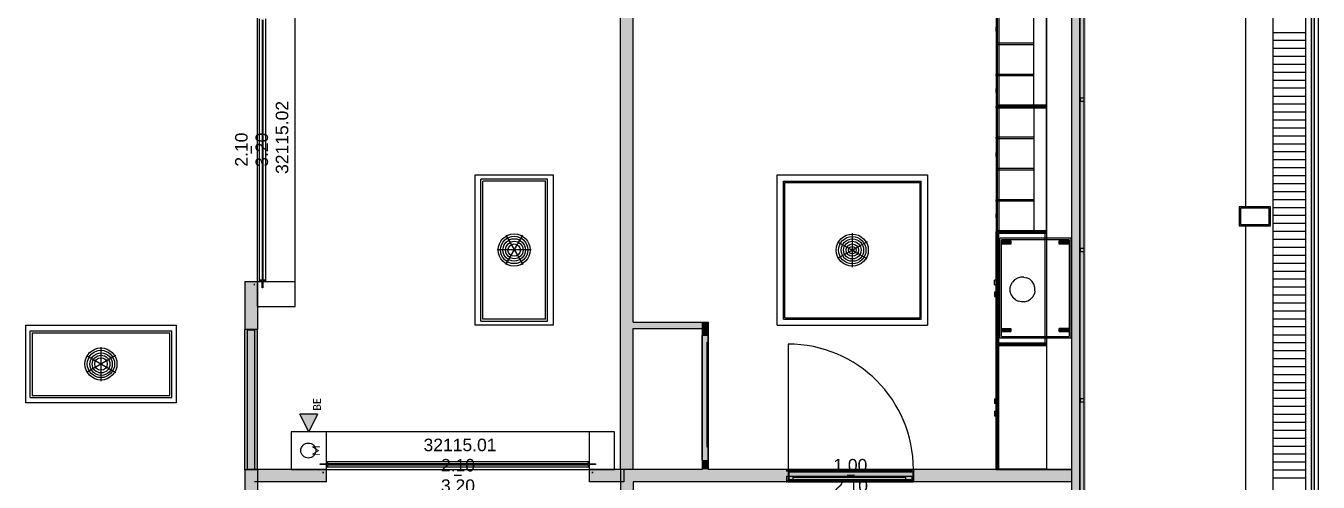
# Model space of a CAD drawing. Header units: inches. Extents: x 0 to 54693, y 0 to 31146.
# Drawn here: x 42903 to 53223, y 9846 to 13488 of the extents above; entities that cross this region are included whole.
import ezdxf
from ezdxf.lldxf.tags import DXFTag

# ---------------------------------------------------------------- set-up
doc = ezdxf.new("R2010")
doc.units = ezdxf.units.IN
doc.header["$MEASUREMENT"] = 0
doc.layers.add('Added', color=3, linetype='Continuous')
doc.styles.add('MtXpl_Calibri', font='calibri.ttf')
doc.styles.get("Standard").update_dxf_attribs({"font": 'arial.ttf'})
tags = doc.linetypes.add('1070_00_1200$0$SP2', pattern=[0.9, 0.4, -0.2, 0.1, -0.2]).pattern_tags.tags
tags[10:11] = [DXFTag(74, 4), DXFTag(75, 0), DXFTag(340, '0'), DXFTag(46, 1.0), DXFTag(50, 0.0), DXFTag(44, 0.0), DXFTag(45, 0.0)]
tags[8:9] = [DXFTag(74, 4), DXFTag(75, 0), DXFTag(340, '0'), DXFTag(46, 1.0), DXFTag(50, 0.0), DXFTag(44, 0.0), DXFTag(45, 0.0)]
tags[6:7] = [DXFTag(74, 4), DXFTag(75, 0), DXFTag(340, '0'), DXFTag(46, 1.0), DXFTag(50, 0.0), DXFTag(44, 0.0), DXFTag(45, 0.0)]
tags[4:5] = [DXFTag(74, 4), DXFTag(75, 0), DXFTag(340, '0'), DXFTag(46, 1.0), DXFTag(50, 0.0), DXFTag(44, 0.0), DXFTag(45, 0.0)]
tags = doc.linetypes.add('fein_strichliert', pattern=[4, 1, -2, 1]).pattern_tags.tags
tags[8:9] = [DXFTag(74, 4), DXFTag(75, 0), DXFTag(340, '0'), DXFTag(46, 0.0), DXFTag(50, 0.0), DXFTag(44, 0.0), DXFTag(45, 0.0)]
tags[6:7] = [DXFTag(74, 4), DXFTag(75, 0), DXFTag(340, '0'), DXFTag(46, 0.0), DXFTag(50, 0.0), DXFTag(44, 0.0), DXFTag(45, 0.0)]
tags[4:5] = [DXFTag(74, 4), DXFTag(75, 0), DXFTag(340, '0'), DXFTag(46, 0.0), DXFTag(50, 0.0), DXFTag(44, 0.0), DXFTag(45, 0.0)]
tags = doc.linetypes.add('fein_strichliert-A04HDE1766', pattern=[4, 1, -2, 1]).pattern_tags.tags
tags[8:9] = [DXFTag(74, 4), DXFTag(75, 0), DXFTag(340, '0'), DXFTag(46, 0.0), DXFTag(50, 0.0), DXFTag(44, 0.0), DXFTag(45, 0.0)]
tags[6:7] = [DXFTag(74, 4), DXFTag(75, 0), DXFTag(340, '0'), DXFTag(46, 0.0), DXFTag(50, 0.0), DXFTag(44, 0.0), DXFTag(45, 0.0)]
tags[4:5] = [DXFTag(74, 4), DXFTag(75, 0), DXFTag(340, '0'), DXFTag(46, 0.0), DXFTag(50, 0.0), DXFTag(44, 0.0), DXFTag(45, 0.0)]

msp = doc.modelspace()

# ---------------------------------------------------------------- linework, layer by layer
at = {"layer": 'Added', "linetype": 'Continuous', "lineweight": -2, "ltscale": 0.18}
for p, q in [((53168, 30558), (53168, 2441)), ((53193, 2441), (53193, 30583)), ((53123, 30513), (53123, 2441)), ((52863, 5498), (52863, 30253)), ((51253, 18348), (51253, 5148)), ((51353, 18348), (51353, 5048)), ((51253, 17343), (51253, 9943)), ((47653, 9948), (47653, 15998)), ((47753, 11123), (47753, 15998)), ((52643, 14493), (52643, 12043)), ((51053, 14344), (51053, 9943)), ((44753, 11248), (44753, 13830)), ((50653, 13844), (50653, 11844)), ((50663, 12854), (50663, 13835)), ((50673, 13844), (50673, 11844)), ((50953, 12854), (50953, 13834)), ((51053, 11844), (51053, 13844)), ((45053, 11248), (45053, 13828)), ((44770, 11453), (44770, 13543)), ((44789, 13536), (44789, 11460)), ((44797, 11460), (44797, 13536)), ((44816, 13543), (44816, 11453)), ((50651, 13445), (50651, 13478)), ((50653, 13478), (50651, 13478)), ((50651, 13445), (50653, 13445)), ((52863, 13436), (53123, 13436)), ((50653, 13349), (50653, 13339)), ((50953, 13349), (50653, 13349)), ((50653, 13339), (50953, 13339)), ((50953, 13339), (50953, 13349)), ((52863, 13373), (53123, 13373)), ((50651, 13233), (50651, 13200)), ((50651, 13233), (50653, 13233)), ((52863, 13309), (53123, 13309)), ((52863, 13246), (53123, 13246)), ((50651, 13200), (50653, 13200)), ((52863, 13182), (53123, 13182)), ((52863, 13119), (53123, 13119)), ((50953, 13099), (50653, 13099)), ((50653, 13089), (50653, 13099)), ((50953, 13089), (50653, 13089)), ((50953, 13089), (50953, 13099)), ((52863, 13055), (53123, 13055)), ((50651, 12955), (50651, 12988)), ((50653, 12988), (50651, 12988)), ((50653, 12955), (50651, 12955)), ((52863, 12992), (53123, 12992)), ((52863, 12928), (53123, 12928)), ((50653, 12854), (50673, 12854)), ((51053, 12854), (50653, 12854)), ((50653, 12834), (50653, 12844)), ((50653, 12844), (50673, 12844)), ((50653, 12844), (51053, 12844)), ((51053, 12844), (50653, 12844)), ((50673, 12834), (50653, 12834)), ((50653, 12834), (50953, 12834)), ((50663, 11854), (50663, 12835)), ((50663, 12835), (51053, 12835)), ((50673, 12844), (50673, 12834)), ((50953, 12834), (50953, 11854)), ((52863, 12865), (53123, 12865)), ((52863, 12801), (53123, 12801)), ((50651, 12723), (50653, 12723)), ((50651, 12723), (50651, 12690)), ((52863, 12738), (53123, 12738)), ((50653, 12690), (50651, 12690)), ((50953, 12599), (50653, 12599)), ((50653, 12589), (50653, 12599)), ((50953, 12599), (50953, 12589)), ((52863, 12674), (53123, 12674)), ((52863, 12611), (53123, 12611)), ((44703, 12528), (44703, 12468)), ((50653, 12589), (50953, 12589)), ((52863, 12547), (53123, 12547)), ((50651, 12478), (50653, 12478)), ((50651, 12445), (50651, 12478)), ((50653, 12445), (50651, 12445)), ((52863, 12484), (53123, 12484)), ((52863, 12420), (53123, 12420)), ((50953, 12349), (50653, 12349)), ((50653, 12349), (50653, 12339)), ((50653, 12339), (50953, 12339)), ((50953, 12349), (50953, 12339)), ((52863, 12357), (53123, 12357)), ((52863, 12293), (53123, 12293)), ((50653, 12233), (50651, 12233)), ((50651, 12233), (50651, 12200)), ((50651, 12200), (50653, 12200)), ((52863, 12230), (53123, 12230)), ((50953, 12099), (50653, 12099)), ((50653, 12089), (50653, 12099)), ((50953, 12089), (50653, 12089)), ((50953, 12089), (50953, 12099)), ((52863, 12166), (53123, 12166)), ((52863, 12103), (53123, 12103)), ((50651, 11955), (50651, 11988)), ((50653, 11988), (50651, 11988)), ((52593, 12043), (52593, 11893)), ((52843, 12043), (52593, 12043)), ((52603, 12033), (52603, 11903)), ((52833, 12033), (52603, 12033)), ((52833, 11903), (52833, 12033)), ((52843, 11893), (52843, 12043)), ((52863, 12039), (53123, 12039)), ((52863, 11976), (53123, 11976)), ((50651, 11955), (50653, 11955)), ((52593, 11893), (52843, 11893)), ((52603, 11903), (52833, 11903)), ((52643, 11893), (52643, 9443)), ((52863, 11912), (53123, 11912)), ((50653, 11854), (50673, 11854)), ((50653, 11854), (51053, 11854)), ((50673, 11844), (50653, 11844)), ((51053, 11844), (50653, 11844)), ((50653, 11844), (51053, 11844)), ((50653, 11844), (51053, 11844)), ((50653, 11844), (50653, 10944)), ((51053, 11844), (50653, 11844)), ((50653, 10944), (50653, 11844)), ((50663, 11834), (51043, 11834)), ((50663, 11834), (50663, 10954)), ((50663, 11834), (51053, 11834)), ((50663, 11834), (50663, 10954)), ((50673, 10944), (50673, 11844)), ((51250, 11794), (50680, 11794)), ((50680, 10994), (50680, 11794)), ((50695, 11008), (50695, 11779)), ((51235, 11779), (50695, 11779)), ((50696, 11745), (50696, 11771)), ((50770, 11771), (50696, 11771)), ((50697, 11771), (50697, 11745)), ((50698, 11771), (50698, 11745)), ((50700, 11771), (50700, 11745)), ((50702, 11771), (50702, 11745)), ((50706, 11745), (50706, 11771)), ((50709, 11771), (50709, 11745)), ((50713, 11771), (50713, 11745)), ((50717, 11745), (50717, 11771)), ((50722, 11745), (50722, 11771)), ((50726, 11745), (50726, 11771)), ((50731, 11745), (50731, 11771)), ((50735, 11745), (50735, 11771)), ((50741, 11745), (50741, 11771)), ((50745, 11771), (50745, 11745)), ((50750, 11745), (50750, 11771)), ((50753, 11771), (50753, 11745)), ((50758, 11745), (50758, 11771)), ((50761, 11771), (50761, 11745)), ((50764, 11771), (50764, 11745)), ((50766, 11771), (50766, 11745)), ((50768, 11745), (50768, 11771)), ((50769, 11771), (50769, 11745)), ((50770, 11771), (50770, 11745)), ((51043, 10954), (51043, 11834)), ((51053, 11844), (51053, 10944)), ((51155, 11745), (51155, 11771)), ((51229, 11771), (51155, 11771)), ((51156, 11745), (51156, 11771)), ((51157, 11745), (51157, 11771)), ((51159, 11745), (51159, 11771)), ((51161, 11745), (51161, 11771)), ((51165, 11745), (51165, 11771)), ((51168, 11745), (51168, 11771)), ((51172, 11771), (51172, 11745)), ((51176, 11745), (51176, 11771)), ((51181, 11745), (51181, 11771)), ((51185, 11771), (51185, 11745)), ((51190, 11771), (51190, 11745)), ((51194, 11745), (51194, 11771)), ((51200, 11745), (51200, 11771)), ((51204, 11771), (51204, 11745)), ((51209, 11745), (51209, 11771)), ((51212, 11771), (51212, 11745)), ((51217, 11745), (51217, 11771)), ((51220, 11771), (51220, 11745)), ((51223, 11745), (51223, 11771)), ((51225, 11771), (51225, 11745)), ((51227, 11771), (51227, 11745)), ((51228, 11745), (51228, 11771)), ((51229, 11745), (51229, 11771)), ((51235, 11779), (51235, 11008)), ((51250, 10994), (51250, 11794)), ((52863, 11849), (53123, 11849)), ((52863, 11785), (53123, 11785)), ((50770, 11745), (50696, 11745)), ((51229, 11745), (51155, 11745)), ((52863, 11722), (53123, 11722)), ((52863, 11658), (53123, 11658)), ((52863, 11595), (53123, 11595)), ((44787, 11458), (44768, 11458)), ((44818, 11458), (44799, 11458)), ((50638, 11422), (50638, 11458)), ((50653, 11458), (50638, 11458)), ((50799, 11461), (50782, 11442)), ((50822, 11475), (50799, 11461)), ((50847, 11482), (50822, 11475)), ((50873, 11483), (50847, 11482)), ((50873, 11483), (50898, 11477)), ((50921, 11465), (50898, 11477)), ((50921, 11465), (50940, 11447)), ((52863, 11531), (53123, 11531)), ((52863, 11468), (53123, 11468)), ((44653, 11448), (44653, 11063)), ((44653, 11448), (44753, 11448)), ((44723, 11423), (44733, 11423)), ((44728, 11418), (44728, 11428)), ((44753, 11448), (44753, 11063)), ((44753, 11448), (45053, 11448)), ((44770, 11453), (44788, 11453)), ((44791, 11398), (44791, 11450)), ((44796, 11398), (44791, 11398)), ((44796, 11450), (44796, 11398)), ((44799, 11453), (44816, 11453)), ((50638, 11422), (50653, 11422)), ((50638, 11365), (50638, 11329)), ((50638, 11365), (50653, 11365)), ((50763, 11394), (50769, 11419)), ((50764, 11367), (50763, 11394)), ((50772, 11342), (50764, 11367)), ((50769, 11419), (50782, 11442)), ((50954, 11425), (50940, 11447)), ((50962, 11400), (50954, 11425)), ((50962, 11374), (50957, 11349)), ((50962, 11374), (50962, 11400)), ((52863, 11404), (53123, 11404)), ((50638, 11329), (50653, 11329)), ((50772, 11342), (50786, 11320)), ((50805, 11302), (50786, 11320)), ((50805, 11302), (50828, 11290)), ((50853, 11284), (50828, 11290)), ((50879, 11285), (50853, 11284)), ((50879, 11285), (50904, 11293)), ((50904, 11293), (50926, 11307)), ((50944, 11326), (50926, 11307)), ((50944, 11326), (50957, 11349)), ((52863, 11341), (53123, 11341)), ((52863, 11277), (53123, 11277)), ((44753, 11248), (45053, 11248)), ((52863, 11214), (53123, 11214)), ((52863, 11150), (53123, 11150)), ((44653, 9943), (44653, 11063)), ((44753, 11063), (44653, 11063)), ((44673, 9943), (44673, 11063)), ((44733, 11058), (44673, 11058)), ((44733, 9943), (44733, 11063)), ((44753, 9943), (44753, 11063)), ((47753, 11123), (48353, 11123)), ((47753, 9948), (47753, 11073)), ((47753, 11073), (48353, 11073)), ((48303, 11123), (48303, 11019)), ((48353, 11123), (48353, 11019)), ((50696, 11073), (50770, 11073)), ((50696, 11073), (50696, 11047)), ((50696, 11047), (50770, 11047)), ((50697, 11073), (50697, 11047)), ((50698, 11073), (50698, 11047)), ((50700, 11073), (50700, 11047)), ((50702, 11073), (50702, 11047)), ((50706, 11047), (50706, 11073)), ((50709, 11047), (50709, 11073)), ((50713, 11047), (50713, 11073)), ((50717, 11047), (50717, 11073)), ((50722, 11073), (50722, 11047)), ((50726, 11073), (50726, 11047)), ((50731, 11073), (50731, 11047)), ((50735, 11047), (50735, 11073)), ((50741, 11073), (50741, 11047)), ((50745, 11047), (50745, 11073)), ((50750, 11047), (50750, 11073)), ((50753, 11073), (50753, 11047)), ((50758, 11073), (50758, 11047)), ((50761, 11073), (50761, 11047)), ((50764, 11047), (50764, 11073)), ((50766, 11047), (50766, 11073)), ((50768, 11073), (50768, 11047)), ((50769, 11047), (50769, 11073)), ((50770, 11073), (50770, 11047)), ((51155, 11047), (51155, 11073)), ((51229, 11073), (51155, 11073)), ((51155, 11047), (51229, 11047)), ((51156, 11073), (51156, 11047)), ((51157, 11047), (51157, 11073)), ((51159, 11073), (51159, 11047)), ((51161, 11073), (51161, 11047)), ((51165, 11047), (51165, 11073)), ((51168, 11073), (51168, 11047)), ((51172, 11073), (51172, 11047)), ((51176, 11073), (51176, 11047)), ((51181, 11073), (51181, 11047)), ((51185, 11073), (51185, 11047)), ((51190, 11047), (51190, 11073)), ((51194, 11073), (51194, 11047)), ((51200, 11047), (51200, 11073)), ((51204, 11073), (51204, 11047)), ((51209, 11073), (51209, 11047)), ((51212, 11047), (51212, 11073)), ((51217, 11047), (51217, 11073)), ((51220, 11047), (51220, 11073)), ((51223, 11073), (51223, 11047)), ((51225, 11047), (51225, 11073)), ((51227, 11073), (51227, 11047)), ((51228, 11047), (51228, 11073)), ((51229, 11047), (51229, 11073)), ((52863, 11087), (53123, 11087)), ((48303, 11019), (48353, 11019)), ((48303, 11019), (48303, 10019)), ((48303, 11018), (48353, 11018)), ((48303, 10019), (48303, 11018)), ((48343, 10124), (48343, 10963)), ((48343, 10963), (48353, 10963)), ((48353, 11019), (48353, 10019)), ((48353, 10019), (48353, 11019)), ((48353, 10124), (48353, 10963)), ((48991, 10948), (48991, 9848)), ((50653, 10944), (51053, 10944)), ((51053, 10944), (50653, 10944)), ((50653, 10944), (50673, 10944)), ((50653, 9943), (50653, 10944)), ((50653, 10944), (50653, 10443)), ((50653, 10443), (50653, 10944)), ((51043, 10954), (50663, 10954)), ((51053, 10954), (50663, 10954)), ((50673, 9943), (50673, 10944)), ((50673, 9943), (50673, 10944)), ((51250, 10994), (50680, 10994)), ((50695, 11008), (51235, 11008)), ((52863, 11023), (53123, 11023)), ((52863, 10960), (53123, 10960)), ((51053, 10934), (50663, 10934)), ((50663, 9953), (50663, 10934)), ((52863, 10896), (53123, 10896)), ((52863, 10833), (53123, 10833)), ((52863, 10769), (53123, 10769)), ((52863, 10706), (53123, 10706)), ((52863, 10642), (53123, 10642)), ((52863, 10579), (53123, 10579)), ((50638, 10511), (50638, 10473)), ((50638, 10511), (50653, 10511)), ((50653, 10473), (50638, 10473)), ((50653, 10473), (50653, 10511)), ((50653, 9943), (50653, 10443)), ((50653, 9943), (50653, 10443)), ((52863, 10515), (53123, 10515)), ((52863, 10452), (53123, 10452)), ((45162, 10248), (45092, 10388)), ((45232, 10388), (45092, 10388)), ((45232, 10388), (45162, 10248)), ((50638, 10413), (50638, 10374)), ((50638, 10413), (50653, 10413)), ((50638, 10374), (50653, 10374)), ((50653, 10374), (50653, 10413)), ((52863, 10388), (53123, 10388)), ((52863, 10325), (53123, 10325)), ((47603, 10248), (45023, 10248)), ((45023, 10248), (45023, 9948)), ((45303, 9948), (45303, 10248)), ((47403, 9948), (47403, 10248)), ((47603, 9948), (47603, 10248)), ((52863, 10261), (53123, 10261)), ((48353, 10124), (48343, 10124)), ((52863, 10198), (53123, 10198)), ((52863, 10134), (53123, 10134)), ((45308, 10011), (47398, 10011)), ((45308, 10011), (45308, 9994)), ((45313, 10013), (45313, 9994)), ((47393, 10013), (47393, 9994)), ((47398, 9994), (47398, 10011)), ((48303, 10019), (48303, 9948)), ((48303, 10019), (48353, 10019)), ((48303, 10019), (48353, 10019)), ((48353, 10019), (48353, 9948)), ((52863, 10071), (53123, 10071)), ((44653, 9943), (44653, 5153)), ((44753, 9943), (44653, 9943)), ((44733, 9948), (44673, 9948)), ((45303, 9948), (44728, 9948)), ((44753, 9943), (44753, 6953)), ((45021, 9948), (47603, 9948)), ((45253, 9986), (45253, 9991)), ((45253, 9991), (45305, 9991)), ((45305, 9986), (45253, 9986)), ((45273, 9923), (45283, 9923)), ((45278, 9918), (45278, 9928)), ((45303, 9848), (45303, 9948)), ((45308, 9983), (45308, 9965)), ((47398, 9965), (45308, 9965)), ((45313, 9982), (45313, 9963)), ((47391, 9992), (45315, 9992)), ((45315, 9984), (47391, 9984)), ((47393, 9982), (47393, 9963)), ((47398, 9965), (47398, 9983)), ((47401, 9991), (47453, 9991)), ((47453, 9986), (47401, 9986)), ((48303, 9948), (47403, 9948)), ((47403, 9848), (47403, 9948)), ((47433, 9923), (47423, 9923)), ((47428, 9918), (47428, 9928)), ((47453, 9991), (47453, 9986)), ((47653, 9948), (47653, 9213)), ((47678, 9948), (47678, 9848)), ((48991, 9948), (48353, 9948)), ((48978, 9943), (48978, 9933)), ((48978, 9943), (49978, 9943)), ((49978, 9933), (48978, 9933)), ((48991, 9948), (49991, 9948)), ((48991, 9948), (48991, 9848)), ((48991, 9928), (49991, 9928)), ((48996, 9928), (48996, 9868)), ((49978, 9933), (49978, 9943)), ((49986, 9928), (49986, 9868)), ((51253, 9948), (49991, 9948)), ((49991, 9848), (49991, 9948)), ((49991, 9948), (49991, 9848)), ((50673, 9943), (50653, 9943)), ((51253, 9943), (50653, 9943)), ((50663, 9953), (51053, 9953)), ((52863, 10007), (53123, 10007)), ((52863, 9944), (53123, 9944)), ((45303, 9848), (44728, 9848)), ((46383, 9898), (46323, 9898)), ((47678, 9848), (47403, 9848)), ((48991, 9848), (47753, 9848)), ((47753, 9848), (47753, 9213)), ((48978, 9893), (49978, 9893)), ((48978, 9893), (48978, 9843)), ((49978, 9853), (48978, 9853)), ((48991, 9868), (49991, 9868)), ((48991, 9848), (49991, 9848)), ((49028, 9893), (49028, 9843)), ((49928, 9883), (49028, 9883)), ((49928, 9893), (49928, 9843)), ((49978, 9893), (49978, 9843)), ((51253, 9848), (49991, 9848)), ((52863, 9880), (53123, 9880))]:
    msp.add_line(p, q, dxfattribs=at)
at = {"layer": 'Added', "linetype": '1070_00_1200$0$SP2', "lineweight": -2, "ltscale": 0.18}
msp.add_line((53223, 30613), (53223, 2441), dxfattribs=at)
at = {"layer": 'Added', "linetype": 'ByBlock', "lineweight": -2, "ltscale": 0.18}
for p, q in [((51323, 5078), (51313, 28508)), ((51323, 5048), (51323, 28548)), ((51353, 28548), (51353, 5048)), ((51325, 12913), (51353, 12913)), ((51325, 12883), (51325, 12913)), ((51353, 12883), (51325, 12883)), ((46537, 11132), (46537, 12264)), ((47069, 12264), (46537, 12264)), ((46553, 11148), (46553, 12248)), ((47053, 12248), (46553, 12248)), ((47053, 11148), (47053, 12248)), ((47069, 11132), (47069, 12264)), ((48953, 12248), (50053, 12248)), ((48953, 11148), (48953, 12248)), ((48963, 12238), (50043, 12238)), ((48963, 11158), (48963, 12238)), ((50043, 12238), (50043, 11158)), ((50053, 11148), (50053, 12248)), ((46736, 11817), (46871, 11582)), ((46736, 11582), (46871, 11816)), ((49386, 11765), (49620, 11630)), ((49621, 11765), (49386, 11630)), ((49504, 11563), (49504, 11833)), ((46938, 11699), (46668, 11699)), ((51325, 11713), (51353, 11713)), ((51325, 11683), (51325, 11713)), ((51353, 11683), (51325, 11683)), ((47053, 11148), (46553, 11148)), ((48953, 11148), (50053, 11148)), ((48963, 11158), (50043, 11158)), ((42937, 11054), (44069, 11054)), ((42937, 10522), (42937, 11054)), ((44069, 10522), (44069, 11054)), ((46537, 11132), (47069, 11132)), ((42953, 11038), (44053, 11038)), ((42953, 11038), (42953, 10538)), ((44053, 10538), (44053, 11038)), ((43621, 10856), (43387, 10721)), ((43387, 10856), (43621, 10721)), ((43504, 10653), (43504, 10923)), ((42953, 10538), (44053, 10538)), ((42937, 10522), (44069, 10522)), ((51325, 10513), (51353, 10513)), ((51325, 10483), (51325, 10513)), ((51353, 10483), (51325, 10483))]:
    msp.add_line(p, q, dxfattribs=at)
at = {"layer": 'Added', "linetype": 'fein_strichliert', "lineweight": -2, "ltscale": 0.18}
for p, q in [((46492, 11098), (46492, 12298)), ((46492, 12298), (47113, 12298)), ((47113, 12298), (47113, 11098)), ((48903, 11098), (48903, 12298)), ((48903, 12298), (50103, 12298)), ((50103, 12298), (50103, 11098)), ((42903, 10478), (42903, 11099)), ((42903, 11099), (44103, 11099)), ((44103, 11099), (44103, 10478)), ((47113, 11098), (46492, 11098)), ((48903, 11098), (50103, 11098)), ((44103, 10478), (42903, 10478))]:
    msp.add_line(p, q, dxfattribs=at)
at = {"layer": 'Added', "linetype": 'fein_strichliert-A04HDE1766', "lineweight": -2, "ltscale": 0.18}
for p, q in [((44733, 11063), (44673, 11063)), ((49991, 9948), (48991, 9948)), ((49991, 9928), (49991, 9868)), ((49991, 9848), (48991, 9848)), ((49521, 9898), (49461, 9898))]:
    msp.add_line(p, q, dxfattribs=at)
at = {"layer": 'Added', "linetype": 'ByBlock', "lineweight": -2, "ltscale": 0.18}
for centre, radius in [((46803, 11699), 128), ((46803, 11699), 109), ((46803, 11699), 89.6), ((46804, 11699), 70.3), ((49503, 11698), 128), ((49503, 11698), 109), ((49504, 11698), 89.6), ((49503, 11698), 70.3), ((46803, 11698), 49.6), ((49503, 11698), 49.6), ((49503, 11698), 29.8), ((49504, 11698), 11.9), ((43503, 10789), 128), ((43503, 10789), 109), ((43504, 10788), 89.6), ((43504, 10788), 70.3), ((43503, 10789), 49.6)]:
    msp.add_circle(centre, radius, dxfattribs=at)
at = {"layer": 'Added', "linetype": 'Continuous', "lineweight": -2, "ltscale": 0.18}
msp.add_circle((45159, 10098), 60, dxfattribs=at)
for centre, major_axis, end_param in [((44787, 11460), (-0.12, -2.05), 1.654436), ((44799, 11460), (-2.05, -0.05), 1.487157), ((44788, 11450), (3, 0), 1.570796), ((44799, 11450), (0, 3), 1.570796), ((48991, 9948), (1000, 0), 1.570796), ((45305, 9994), (0, -3), 1.570796), ((45305, 9983), (3, 0), 1.570796), ((45315, 9994), (-2.05, 0.12), 1.654436), ((45315, 9982), (0.05, 2.05), 1.654436), ((47391, 9994), (0.05, -2.05), 1.487157), ((47391, 9982), (2.05, -0.12), 1.654436), ((47401, 9994), (-3, 0), 1.570796), ((47401, 9983), (0, 3), 1.570796)]:
    msp.add_ellipse(centre, major_axis=major_axis, ratio=1, start_param=0, end_param=end_param, dxfattribs=at)
at = {"layer": 'Added', "linetype": 'ByBlock', "lineweight": -2, "ltscale": 0.18}
msp.add_solid([(51318, 28508), (51368, 28558), (51318, 5088), (51368, 5038)], dxfattribs=at)
at = {"layer": 'Added', "linetype": 'Continuous', "lineweight": -2, "ltscale": 0.18}
for points in [[(53168, 12438), (53168, 22703), (53193, 12438)], [(53193, 12438), (53168, 22703), (53193, 22703)], [(51353, 5048), (51253, 5048), (51353, 18348), (51253, 18348)], [(47653, 15998), (47753, 15998), (47653, 9948), (47753, 9948)], [(53168, 3138), (53168, 12438), (53193, 3138)], [(53193, 3138), (53168, 12438), (53193, 12438)], [(44753, 11063), (44653, 11063), (44753, 11448), (44653, 11448)], [(44653, 9943), (44753, 9943), (44653, 11063), (44753, 11063)], [(48353, 11123), (48353, 11073), (47753, 11123), (47753, 11073)], [(48353, 11019), (48303, 11019), (48353, 11123), (48303, 11123)], [(48303, 10019), (48353, 10019), (48303, 11019), (48353, 11019)], [(45162, 10248), (45232, 10388), (45092, 10388)], [(48353, 9948), (48303, 9948), (48353, 10019), (48303, 10019)], [(44753, 3948), (44653, 3948), (44753, 9943), (44653, 9943)], [(44728, 9848), (44728, 9948), (45303, 9848), (45303, 9948)], [(47403, 9848), (47403, 9948), (47678, 9848), (47678, 9948)], [(47753, 9213), (47653, 9213), (47753, 9948), (47653, 9948)], [(47753, 9848), (47753, 9948), (48991, 9848), (48991, 9948)], [(49991, 9948), (48991, 9948), (49991, 9848), (48991, 9848)], [(48991, 9848), (49991, 9848), (48991, 9948), (49991, 9948)], [(49991, 9848), (49991, 9948), (51253, 9848), (51253, 9948)]]:
    msp.add_solid(points, dxfattribs=at)

# ---------------------------------------------------------------- texts
at = {"layer": 'Added'}
for s, p in [('32115.02', (44999, 12306)), ('2.10', (44674, 12364)), ('3.20', (44837, 12363))]:
    msp.add_text(s, height=100, rotation=90, dxfattribs=at).set_placement(p)
at = {"layer": 'Added', "style": 'MtXpl_Calibri'}
for s, p in [('BE', (45259, 10416)), ('M', (45253, 10056))]:
    msp.add_text(s, height=62.5, rotation=90, dxfattribs=at).set_placement(p)
at = {"layer": 'Added'}
for s, p in [('32115.01', (46079, 10093)), ('2.10', (46218, 9931)), ('1.00', (49351, 9931)), ('3.20', (46218, 9768)), ('2.10', (49356, 9768))]:
    msp.add_text(s, height=100, dxfattribs=at).set_placement(p)

doc.saveas('drawing.dxf')
